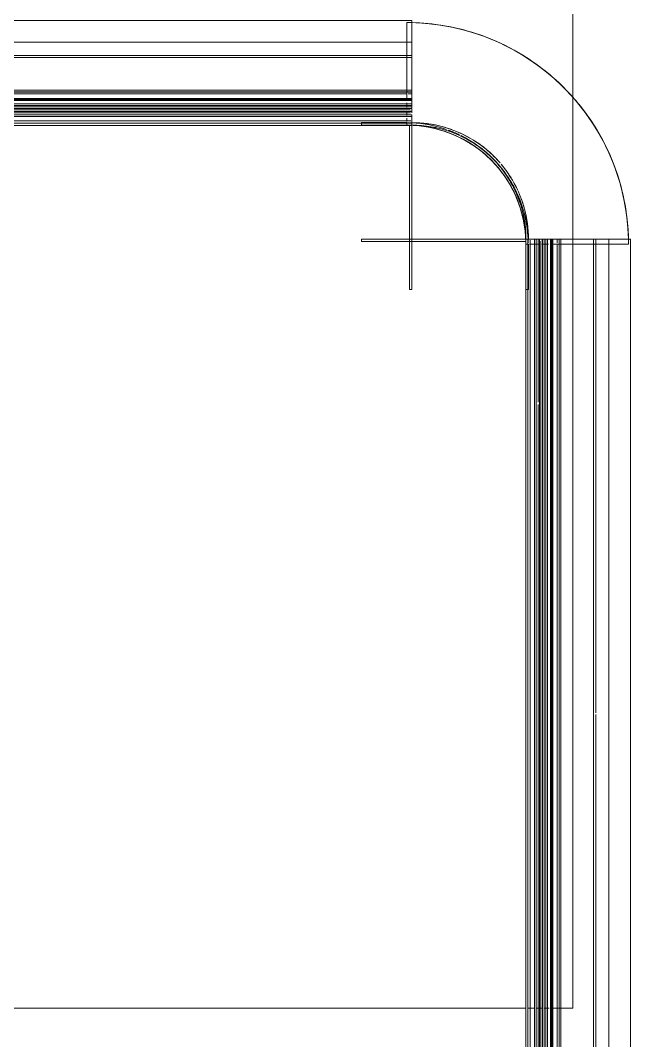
# Model space of a CAD drawing. Header units: millimetres. Extents: x -21807 to 26525, y -2564 to 60640.
# Drawn here: x -15691 to -15423.3, y 49152.8 to 49600.5 of the extents above; entities that cross this region are included whole.
import ezdxf

# ---------------------------------------------------------------- set-up
doc = ezdxf.new("R2010")
doc.units = ezdxf.units.MM
doc.layers.add('A-GENM', color=7, linetype='Continuous', lineweight=5)
doc.layers.add('A-WALL', color=7, linetype='Continuous', lineweight=9)

# ---------------------------------------------------------------- blocks, each defined once
blk = doc.blocks.new('AK-SGS-M3-A_rvt-1-MẶT BẰNG PHÂN VÙNG ÁP SUẤT')
at = {"layer": 'A-WALL', "color": 254, "lineweight": 13, "true_color": 0xcccccc}
for p, q in [((-15448.59, 49816.94), (-15448.59, 49565.27)), ((-15469.32, 49166.94), (-15858.59, 49166.94))]:
    blk.add_line(p, q, dxfattribs=at)
at = {"layer": 'A-WALL', "color": 254, "lineweight": 13, "true_color": 0xe0e0e0}
for p, q in [((-15448.59, 49816.94), (-15448.59, 49565.27)), ((-15469.32, 49166.94), (-15858.59, 49166.94))]:
    blk.add_line(p, q, dxfattribs=at)
at = {"layer": 'A-WALL', "color": 254, "lineweight": 13, "true_color": 0xdcdcdc}
for p, q in [((-15448.59, 49565.27), (-15448.59, 49504.43)), ((-15448.59, 49502.33), (-15448.59, 49166.94)), ((-15465.79, 49166.94), (-15468.14, 49166.94)), ((-15461.93, 49166.94), (-15464.66, 49166.94)), ((-15448.59, 49166.94), (-15453.93, 49166.94))]:
    blk.add_line(p, q, dxfattribs=at)
at = {"layer": 'A-WALL', "color": 7, "lineweight": 13, "true_color": 0xededed}
for p, q in [((-15448.59, 49565.27), (-15448.59, 49557.8)), ((-15448.59, 49557.21), (-15448.59, 49533.39)), ((-15448.59, 49532.49), (-15448.59, 49528.97)), ((-15448.59, 49528.39), (-15448.59, 49508.01)), ((-15448.59, 49506.94), (-15448.59, 49504.43))]:
    blk.add_line(p, q, dxfattribs=at)
at = {"layer": 'A-WALL', "color": 254, "lineweight": 13, "true_color": 0xe6e6e6}
for p, q in [((-15448.59, 49504.43), (-15448.59, 49502.33)), ((-15459.06, 49166.94), (-15460.88, 49166.94)), ((-15454.04, 49166.94), (-15457.48, 49166.94))]:
    blk.add_line(p, q, dxfattribs=at)
at = {"layer": 'A-WALL', "color": 7, "lineweight": 13, "true_color": 0xf6f6f6}
blk.add_line((-15448.59, 49504.43), (-15448.59, 49502.33), dxfattribs=at)
at = {"layer": 'A-WALL', "color": 7, "lineweight": 13, "true_color": 0xf4f4f4}
for p, q in [((-15448.59, 49502.33), (-15448.59, 49166.94)), ((-15448.85, 49166.94), (-15453.93, 49166.94))]:
    blk.add_line(p, q, dxfattribs=at)
at = {"layer": 'A-WALL', "color": 7, "lineweight": 13, "true_color": 0xf9f9f9}
blk.add_line((-15455.14, 49166.94), (-15457.46, 49166.94), dxfattribs=at)
blk = doc.blocks.new('AK_ThanhNoiGocVuong - Thanh nhôm trục góc ngoài-V56-MẶT BẰNG PHÂN VÙNG ÁP SUẤT')
at = {"layer": 'A-GENM', "color": 254, "true_color": 0xe6e6e6}
for p, q in [((-2.2, 51.1), (-22.1, 51.1)), ((-22.1, 51.1), (-22.1, 50)), ((-22.1, 50), (-2.2, 50)), ((50, -2.2), (50, -22.1)), ((51.1, -22.1), (51.1, -2.2)), ((50, -22.1), (51.1, -22.1))]:
    blk.add_line(p, q, dxfattribs=at)
at = {"layer": 'A-GENM', "color": 7, "true_color": 0xf7f7f7}
for p, q in [((-22.1, 50), (-22.1, 51.1)), ((-2.2, 50), (-22.1, 50)), ((0, 50), (0, 51.1)), ((51.1, 0), (50, 0)), ((50, -22.1), (50, -2.2)), ((51.1, -22.1), (50, -22.1))]:
    blk.add_line(p, q, dxfattribs=at)
at = {"layer": 'A-GENM', "color": 7, "true_color": 0xf9f9f9}
for p, q in [((-22.1, 51.1), (-2.2, 51.1)), ((51.1, -2.2), (51.1, -22.1))]:
    blk.add_line(p, q, dxfattribs=at)
at = {"layer": 'A-GENM', "color": 254, "true_color": 0xcccccc}
for p, q in [((-1.1, 49.78), (-1.1, -22.1)), ((0, -22.1), (0, 49.56)), ((49.56, 0), (-22.1, 0)), ((-22.1, 0), (-22.1, -1.1)), ((-22.1, -1.1), (49.78, -1.1)), ((-1.1, -22.1), (0, -22.1))]:
    blk.add_line(p, q, dxfattribs=at)
at = {"layer": 'A-GENM', "color": 254, "true_color": 0xeaeaea}
for p, q in [((-1.1, 0), (-1.1, 49.78)), ((0, 49.56), (0, 0)), ((-22.1, -1.1), (-22.1, 0)), ((-22.1, 0), (-1.1, 0)), ((-1.1, -1.1), (-22.1, -1.1)), ((-1.1, -22.1), (-1.1, -1.1)), ((0, 0), (49.56, 0)), ((49.78, -1.1), (0, -1.1)), ((0, -1.1), (0, -22.1)), ((0, -22.1), (-1.1, -22.1))]:
    blk.add_line(p, q, dxfattribs=at)
at = {"layer": 'A-GENM', "color": 254, "true_color": 0xdcdcdc}
for p, q in [((0, 51.1), (0, 50)), ((50, 0), (51.1, 0))]:
    blk.add_line(p, q, dxfattribs=at)
at = {"layer": 'A-GENM', "color": 254, "true_color": 0xe6e6e6}
for start, end in [(74.4984, 90), (360, 15.4833)]:
    blk.add_arc((0, 0), 51.1, start, end, dxfattribs=at)
at = {"layer": 'A-GENM', "color": 254, "true_color": 0xdcdcdc}
for radius, start, end in [(50, 70.5042, 90), (51.1, 41.7004, 74.4984), (50, 22.7268, 64.9276), (51.1, 24.6434, 40.1115), (50, 0, 22.5), (51.1, 15.4833, 22.5)]:
    blk.add_arc((0, 0), radius, start, end, dxfattribs=at)
at = {"layer": 'A-GENM', "color": 7, "true_color": 0xf3f3f3}
for radius, start, end in [(50, 80.3081, 90), (50, 75.4939, 80.2919), (51.1, 65.2067, 67.1839), (50, 55.2207, 62.0347), (50, 51.6362, 54.3097), (50, 46.5291, 49.922), (50, 34.8073, 42.3992), (50, 31.383, 34.3203), (50, 25.9458, 30), (51.1, 22.5, 24.3243), (50, 9.7081, 14.7103), (50, 360, 9.6919)]:
    blk.add_arc((0, 0), radius, start, end, dxfattribs=at)
at = {"layer": 'A-GENM', "color": 7, "true_color": 0xf0f0f0}
for radius, start, end in [(51.1, 75.0575, 89.9757), (51.1, 73.2641, 75), (51.1, 67.5, 69.4172), (51.1, 60, 65.0287), (51.1, 45, 57.6021), (51.1, 40.897, 45), (51.1, 36.5719, 39.3833), (51.1, 30.1876, 35.9681), (51.1, 26.2087, 29.0107), (50, 21.7483, 24.9713), (51.1, 15.5362, 20.0287), (51.1, 360, 14.9155)]:
    blk.add_arc((0, 0), radius, start, end, dxfattribs=at)
at = {"layer": 'A-GENM', "color": 254, "true_color": 0xeaeaea}
for radius, start, end in [(51.1, 69.9713, 72.2881), (50, 65.0287, 68.8683)]:
    blk.add_arc((0, 0), radius, start, end, dxfattribs=at)
at = {"layer": 'A-GENM', "color": 254, "true_color": 0xcccccc}
blk.add_arc((0, 0), 50, 68.6181, 70.5042, dxfattribs=at)
blk = doc.blocks.new('AK_BoGocTrong - Thanh nhôm C có chân-2283466-MẶT BẰNG PHÂN VÙNG ÁP SUẤT')
at = {"layer": 'A-GENM', "color": 254, "true_color": 0xdcdcdc}
blk.add_line((0, -303.9), (0, 0), dxfattribs=at)
at = {"layer": 'A-GENM', "color": 7, "true_color": 0xf0f0f0}
for p, q in [((9.54, 0), (2.08, 0)), ((11.71, 0), (9.54, 0)), ((16.21, 0), (13.74, 0)), ((22.38, 0), (16.38, 0)), ((30.79, 0), (24.45, 0)), ((36.04, 0), (38.06, 0)), ((42.89, 0), (41.34, 0)), ((34.5, -2.1), (34.5, -303.9)), ((45, -2.1), (45, -0.26)), ((45, -2.1), (45, -22)), ((45, -2.1), (45, -22)), ((46, -303.9), (46, -339.27)), ((46, -303.9), (46, -339.27)), ((45, -308.9), (45, -305)), ((45, -308.9), (45, -339.27)), ((45, -308.9), (45, -339.27)), ((0, -344.4), (0, -339.27)), ((45, -350), (45, -339.27)), ((46, -339.27), (46, -350)), ((0, -347.74), (0, -344.44)), ((30.72, -350), (9.58, -350)), ((44.98, -350), (38.97, -350)), ((46, -350), (45, -350))]:
    blk.add_line(p, q, dxfattribs=at)
at = {"layer": 'A-GENM', "color": 7, "true_color": 0xececec}
for p, q in [((2.1, 0), (11.65, 0)), ((13.73, 0), (22.27, 0)), ((24.43, 0), (30.72, 0)), ((9.54, -2.1), (9.54, -303.9)), ((30.61, -2.1), (30.61, -303.9)), ((31.35, -2.1), (31.35, -303.9)), ((35.15, -2.1), (35.15, -303.9)), ((38.61, -303.9), (38.61, -2.1)), ((45, -22), (45, -2.1)), ((46, -1.6), (46, -303.9)), ((46, -1.6), (46, -303.9)), ((45, -22), (45, -303.9)), ((45, -22), (45, -303.9)), ((0, -313.88), (0, -304.2)), ((46, -303.9), (46, -339.27)), ((45, -339.27), (45, -308.9)), ((0, -323.34), (0, -314.1)), ((0, -331.89), (0, -323.48)), ((0, -339.03), (0, -331.97))]:
    blk.add_line(p, q, dxfattribs=at)
at = {"layer": 'A-GENM', "color": 7, "true_color": 0xf2f2f2}
for p, q in [((9.54, 0), (9.54, -2.1)), ((30.61, 0), (31.35, 0)), ((30.61, 0), (30.61, -2.1)), ((31.35, 0), (31.35, -2.1)), ((34.83, 0), (35.15, 0)), ((35.15, 0), (35.15, -2.1)), ((35.74, 0), (37.91, 0)), ((38.14, 0), (35.74, 0)), ((38.61, -2.1), (38.61, 0)), ((45, 0), (46, 0)), ((34.17, -303.9), (34.17, -2.1)), ((37.91, -2.1), (37.91, -303.9)), ((45, -0.26), (45, -2.1)), ((45, -0.26), (45, -2.1)), ((9.54, -303.9), (9.54, -308.43)), ((31.35, -303.9), (31.35, -310.75)), ((35.15, -304.16), (35.15, -319.25)), ((38.61, -320.93), (38.61, -303.9)), ((30.61, -304.6), (30.61, -311.86)), ((45, -305), (45, -308.9)), ((45, -305), (45, -308.9)), ((9.54, -309.3), (9.54, -311.18)), ((9.54, -312.65), (9.54, -334.07)), ((30.61, -312.3), (30.61, -335.76)), ((31.35, -311.95), (31.35, -332.43)), ((35.15, -320.2), (35.15, -331.22)), ((38.61, -325.32), (38.61, -321.78)), ((38.61, -339.27), (38.61, -328.42)), ((9.54, -334.44), (9.54, -339.27)), ((31.35, -332.94), (31.35, -335.02)), ((35.15, -332.69), (35.15, -339.15)), ((31.35, -337.2), (31.35, -339.27)), ((45, -339.27), (45, -350)), ((45, -339.27), (45, -350)), ((46, -339.27), (46, -350)), ((46, -339.27), (46, -350)), ((9.48, -350), (0, -350)), ((9.54, -350), (16.21, -350)), ((16.38, -350), (30.79, -350)), ((34.43, -350), (31.82, -350)), ((38.06, -350), (36.04, -350)), ((39.22, -350), (42.89, -350)), ((43.73, -350), (44.82, -350)), ((46, -350), (45, -350)), ((45, -350), (46, -350))]:
    blk.add_line(p, q, dxfattribs=at)
at = {"layer": 'A-GENM', "color": 7, "true_color": 0xf4f4f4}
for p, q in [((34.85, 0), (34.17, 0)), ((34.17, -2.1), (34.17, 0)), ((34.85, 0), (34.85, -2.1)), ((37.91, 0), (37.91, -2.1)), ((46, 0), (44.82, 0)), ((34.17, -318.9), (34.17, -303.9)), ((34.85, -304.31), (34.85, -318.82)), ((37.91, -303.9), (37.91, -322.58)), ((34.17, -329.47), (34.17, -321.26)), ((34.85, -319.94), (34.85, -328.24)), ((37.91, -322.74), (37.91, -327.09)), ((34.17, -332.21), (34.17, -329.78)), ((34.85, -329.28), (34.85, -331.52)), ((37.91, -329.29), (37.91, -339.27)), ((34.17, -338.17), (34.17, -333.9)), ((34.85, -333.06), (34.85, -338.85)), ((34.17, -349.1), (34.17, -339.27)), ((34.5, -339.27), (34.5, -349.12)), ((34.85, -339.27), (34.85, -349.15)), ((37.91, -339.27), (37.91, -349.38)), ((9.54, -347.82), (9.54, -349.95)), ((31.82, -350), (34.17, -350)), ((34.17, -350), (34.85, -350)), ((34.83, -350), (34.5, -350)), ((35.74, -350), (37.91, -350)), ((37.91, -350), (38.61, -350)), ((44.82, -350), (46, -350))]:
    blk.add_line(p, q, dxfattribs=at)
at = {"layer": 'A-GENM', "color": 7, "true_color": 0xf3f3f3}
for p, q in [((34.5, 0), (34.83, 0)), ((34.5, 0), (34.5, -2.1)), ((37.91, 0), (35.74, 0)), ((38.61, 0), (37.91, 0)), ((45, 0), (46, 0)), ((46, 0), (45, 0)), ((34.85, -2.1), (34.85, -303.9)), ((34.5, -304.97), (34.5, -319.55)), ((34.5, -319.98), (34.5, -328.88)), ((34.5, -329.54), (34.5, -331.88)), ((34.5, -333.5), (34.5, -338.5)), ((30.61, -336.57), (30.61, -338.16)), ((30.61, -339.27), (30.61, -348.82)), ((31.35, -339.27), (31.35, -348.88)), ((35.15, -339.27), (35.15, -349.17)), ((38.61, -349.44), (38.61, -339.27)), ((9.54, -340.52), (9.54, -344.38)), ((9.54, -345.23), (9.54, -347.42)), ((0, -350), (9.44, -350)), ((31.35, -350), (30.61, -350)), ((34.17, -350), (31.82, -350)), ((32.03, -350), (34.31, -350)), ((35.15, -350), (34.83, -350)), ((37.91, -350), (35.74, -350)), ((35.74, -350), (38.14, -350))]:
    blk.add_line(p, q, dxfattribs=at)
at = {"layer": 'A-GENM', "color": 254, "true_color": 0xe6e6e6}
for p, q in [((41.7, 0), (43.47, 0)), ((46, -1.6), (46, -303.9)), ((45, -303.9), (45, -22))]:
    blk.add_line(p, q, dxfattribs=at)
blk = doc.blocks.new('AK_BoGocTrong - Thanh nhôm C có chân-2283712-MẶT BẰNG PHÂN VÙNG ÁP SUẤT')
at = {"layer": 'A-GENM', "color": 7, "true_color": 0xf0f0f0}
for p, q in [((30.61, -113.16), (30.61, -162.51)), ((31.35, -113.25), (31.35, -162.51)), ((35.15, -113.71), (35.15, -162.51)), ((38.61, -162.51), (38.61, -112.51)), ((45, -112.51), (45, -162.51)), ((45, -112.51), (45, -162.51)), ((46, -112.51), (46, -162.51)), ((46, -112.51), (46, -162.51)), ((9.54, -146.77), (9.54, -497.9)), ((34.5, -162.51), (34.5, -497.9)), ((45, -478), (45, -497.9)), ((45, -478), (45, -497.9)), ((11.65, -500), (2.1, -500)), ((22.5, -500), (13.69, -500)), ((25.41, -500), (30.79, -500)), ((41.34, -500), (43.62, -500)), ((45, -499.74), (45, -497.9))]:
    blk.add_line(p, q, dxfattribs=at)
at = {"layer": 'A-GENM', "color": 7, "true_color": 0xf3f3f3}
for p, q in [((34.17, -162.51), (34.17, -113.59)), ((37.91, -112.51), (37.91, -162.51)), ((34.85, -162.51), (34.85, -497.9)), ((9.54, -497.9), (9.54, -500)), ((34.5, -497.9), (34.5, -500)), ((34.83, -500), (34.5, -500)), ((35.74, -500), (37.91, -500)), ((37.91, -500), (38.61, -500)), ((46, -500), (45, -500)), ((45, -500), (46, -500))]:
    blk.add_line(p, q, dxfattribs=at)
at = {"layer": 'A-GENM', "color": 7, "true_color": 0xf2f2f2}
for p, q in [((34.5, -113.63), (34.5, -162.51)), ((34.17, -497.9), (34.17, -162.51)), ((37.91, -162.51), (37.91, -497.9)), ((2.08, -500), (9.54, -500)), ((9.54, -500), (11.71, -500)), ((13.7, -500), (16.21, -500)), ((16.38, -500), (19.42, -500)), ((19.42, -500), (22.64, -500)), ((30.61, -497.9), (30.61, -500)), ((30.98, -500), (30.61, -500)), ((31.35, -500), (30.98, -500)), ((31.35, -497.9), (31.35, -500)), ((35.15, -500), (34.83, -500)), ((35.15, -497.9), (35.15, -500)), ((37.91, -500), (35.74, -500)), ((35.74, -500), (38.14, -500)), ((38.61, -500), (38.16, -500)), ((38.61, -500), (38.61, -497.9)), ((45, -497.9), (45, -499.74)), ((45, -497.9), (45, -499.74)), ((46, -500), (45, -500))]:
    blk.add_line(p, q, dxfattribs=at)
at = {"layer": 'A-GENM', "color": 7, "true_color": 0xf4f4f4}
for p, q in [((34.85, -113.67), (34.85, -162.51)), ((34.17, -500), (34.17, -497.9)), ((34.17, -500), (34.85, -500)), ((34.85, -497.9), (34.85, -500)), ((37.91, -497.9), (37.91, -500)), ((44.82, -500), (46, -500))]:
    blk.add_line(p, q, dxfattribs=at)
at = {"layer": 'A-GENM', "color": 7, "true_color": 0xededed}
for p, q in [((45, -162.51), (45, -112.51)), ((46, -112.51), (46, -162.51))]:
    blk.add_line(p, q, dxfattribs=at)
at = {"layer": 'A-GENM', "color": 254, "true_color": 0xe8e8e8}
blk.add_line((0, -500), (0, -137.23), dxfattribs=at)
at = {"layer": 'A-GENM', "color": 7, "true_color": 0xececec}
for p, q in [((30.61, -162.51), (30.61, -497.9)), ((31.35, -162.51), (31.35, -497.9)), ((35.15, -162.51), (35.15, -497.9)), ((38.61, -497.9), (38.61, -162.51)), ((45, -162.51), (45, -478)), ((45, -162.51), (45, -478)), ((46, -162.51), (46, -498.4)), ((46, -162.51), (46, -498.4)), ((45, -497.9), (45, -478)), ((30.72, -500), (25.46, -500)), ((38.06, -500), (36.04, -500)), ((38.97, -500), (38.29, -500))]:
    blk.add_line(p, q, dxfattribs=at)
at = {"layer": 'A-GENM', "color": 254, "true_color": 0xe6e6e6}
for p, q in [((45, -478), (45, -162.51)), ((46, -162.51), (46, -498.4)), ((43.47, -500), (41.7, -500))]:
    blk.add_line(p, q, dxfattribs=at)
blk = doc.blocks.new('AK_BoGocTrongTran - Thanh nhôm C có chân-2283469-MẶT BẰNG PHÂN VÙNG ÁP SUẤT')
at = {"layer": 'A-GENM', "color": 254, "true_color": 0xcccccc}
for p, q in [((0, 0), (9.54, 0)), ((0, 0), (0, -303.9)), ((30.6, 0), (9.54, 0)), ((9.54, -303.9), (9.54, 0)), ((30.61, 0), (34.17, 0)), ((30.61, -303.9), (30.61, 0)), ((34.17, 0), (34.85, 0)), ((34.17, 0), (34.17, -303.9)), ((34.85, 0), (37.91, 0)), ((34.85, -303.9), (34.85, 0)), ((37.91, 0), (38.61, 0)), ((37.91, -303.9), (37.91, 0)), ((38.61, 0), (38.61, -303.9)), ((42.89, 0), (41.34, 0)), ((46, -303.9), (46, 0)), ((46, -303.9), (46, -1.6)), ((46, -303.9), (46, -1.6))]:
    blk.add_line(p, q, dxfattribs=at)
at = {"layer": 'A-GENM', "color": 254, "true_color": 0xe6e6e6}
for p, q in [((2.1, 0), (11.65, 0)), ((12.37, 0), (22.5, 0)), ((22.69, 0), (29.85, 0)), ((34.5, 0), (34.83, 0)), ((41.7, 0), (43.47, 0)), ((46, 0), (45, 0)), ((45, 0), (46, 0)), ((45, -2.1), (45, -0.26)), ((45, -2.1), (45, -0.26)), ((45, -2.1), (45, -303.9)), ((46, -303.9), (46, -1.6)), ((31.35, -350), (31.35, -303.9)), ((34.5, -350), (34.5, -303.9)), ((35.15, -350), (35.15, -303.9)), ((45, -350), (45, -303.9)), ((45, -350), (45, -303.9)), ((29.85, -350), (0, -350)), ((31.35, -350), (30.61, -350)), ((30.79, -350), (34.31, -350)), ((31.35, -350), (34.17, -350)), ((35.15, -350), (34.83, -350)), ((35.15, -350), (37.91, -350)), ((35.74, -350), (38.14, -350)), ((44.98, -350), (38.97, -350)), ((45, -350), (46, -350)), ((46, -350), (45, -350))]:
    blk.add_line(p, q, dxfattribs=at)
at = {"layer": 'A-GENM', "color": 254, "true_color": 0xdcdcdc}
for p, q in [((30.61, 0), (31.35, 0)), ((32.26, 0), (30.79, 0)), ((34.17, 0), (31.35, 0)), ((31.35, -303.9), (31.35, 0)), ((34.5, -303.9), (34.5, 0)), ((34.83, 0), (35.15, 0)), ((37.91, 0), (35.15, 0)), ((35.15, -303.9), (35.15, 0)), ((38.14, 0), (35.74, 0)), ((44.45, 0), (42.89, 0)), ((46, 0), (44.82, 0)), ((46, -1.6), (46, 0)), ((46, -1.6), (46, 0)), ((45, -303.9), (45, -2.1)), ((45, -303.9), (45, -2.1)), ((0, -303.9), (0, -350)), ((9.54, -350), (9.54, -303.9)), ((30.61, -350), (30.61, -303.9)), ((34.17, -303.9), (34.17, -350)), ((34.85, -350), (34.85, -303.9)), ((37.91, -350), (37.91, -303.9)), ((38.61, -303.9), (38.61, -350)), ((46, -350), (46, -303.9)), ((46, -350), (46, -303.9)), ((46, -350), (46, -303.9)), ((9.54, -350), (0, -350)), ((9.54, -350), (30.6, -350)), ((34.17, -350), (30.61, -350)), ((34.85, -350), (34.17, -350)), ((37.91, -350), (34.85, -350)), ((38.61, -350), (37.91, -350)), ((38.86, -350), (46, -350))]:
    blk.add_line(p, q, dxfattribs=at)
at = {"layer": 'A-GENM', "color": 7, "true_color": 0xececec}
for p, q in [((36.04, 0), (38.06, 0)), ((46, 0), (45, 0)), ((46, -1.6), (46, 0)), ((45, -0.26), (45, -2.1)), ((45, -303.9), (45, -350)), ((46, -350), (46, -303.9)), ((34.43, -350), (31.82, -350)), ((34.83, -350), (34.5, -350)), ((38.06, -350), (36.04, -350)), ((45, -350), (46, -350))]:
    blk.add_line(p, q, dxfattribs=at)
blk = doc.blocks.new('AK_BoGocTrongTran - Thanh nhôm C có chân-2283715-MẶT BẰNG PHÂN VÙNG ÁP SUẤT')
at = {"layer": 'A-GENM', "color": 254, "true_color": 0xcccccc}
for p, q in [((0, 0), (0, -500)), ((9.54, -500), (9.54, 0)), ((30.61, -500), (30.61, 0)), ((34.17, 0), (34.17, -500)), ((34.85, -500), (34.85, 0)), ((37.91, -500), (37.91, 0)), ((38.61, 0), (38.61, -500)), ((46, -500), (46, 0)), ((46, -500), (46, 0)), ((46, -500), (46, 0)), ((9.54, -500), (0, -500)), ((9.54, -500), (30.6, -500)), ((34.17, -500), (30.61, -500)), ((34.85, -500), (34.17, -500)), ((37.91, -500), (34.85, -500)), ((38.61, -500), (37.91, -500)), ((38.86, -500), (44.55, -500))]:
    blk.add_line(p, q, dxfattribs=at)
at = {"layer": 'A-GENM', "color": 254, "true_color": 0xdcdcdc}
for p, q in [((31.35, -500), (31.35, 0)), ((34.5, -500), (34.5, 0)), ((35.15, -500), (35.15, 0)), ((45, -497.9), (45, -2.1)), ((45, -497.9), (45, -2.1)), ((29.85, -500), (0, -500)), ((31.35, -500), (30.61, -500)), ((30.79, -500), (34.31, -500)), ((31.35, -500), (34.17, -500)), ((35.15, -500), (34.83, -500)), ((35.15, -500), (37.91, -500)), ((35.74, -500), (38.14, -500)), ((38.16, -500), (38.61, -500)), ((44.82, -500), (46, -500))]:
    blk.add_line(p, q, dxfattribs=at)
at = {"layer": 'A-GENM', "color": 254, "true_color": 0xe6e6e6}
for p, q in [((45, -2.1), (45, -497.9)), ((46, -498.54), (46, -1.46)), ((34.83, -500), (34.5, -500)), ((43.47, -500), (41.7, -500)), ((45, -499.74), (45, -497.9)), ((45, -499.74), (45, -497.9)), ((45, -500), (46, -500)), ((46, -500), (45, -500))]:
    blk.add_line(p, q, dxfattribs=at)
at = {"layer": 'A-GENM', "color": 7, "true_color": 0xececec}
for p, q in [((38.06, -500), (36.04, -500)), ((38.97, -500), (38.29, -500)), ((45, -497.9), (45, -499.74)), ((45, -500), (46, -500)), ((46, -500), (46, -498.54))]:
    blk.add_line(p, q, dxfattribs=at)
blk = doc.blocks.new('AK_MiengBoGocNgoai - Miếng bo góc ngoài-V60-MẶT BẰNG PHÂN VÙNG ÁP SUẤT')
at = {"layer": 'A-GENM', "color": 7, "true_color": 0xf0f0f0}
for p, q in [((-52.2, 45), (-52.2, 36.32)), ((-52.2, 36.26), (-52.2, 34.65)), ((-52.2, 33.35), (-52.2, 26.34)), ((-52.2, 26.29), (-52.2, 24.36)), ((-52.2, 22.5), (-52.2, 17.36)), ((-52.2, 17.31), (-52.2, 15.12)), ((-52.2, 6.03), (-52.2, 4.25)), ((2.26, -52.2), (4.25, -52.2)), ((4.27, -52.2), (6.03, -52.2)), ((15.12, -52.2), (17.36, -52.2)), ((17.4, -52.2), (20.48, -52.2))]:
    blk.add_line(p, q, dxfattribs=at)
at = {"layer": 'A-GENM', "color": 254, "true_color": 0xe6e6e6}
for p, q in [((-52.2, 36.32), (-52.2, 45)), ((-52.2, 33.61), (-52.2, 36.26)), ((-52.2, 26.35), (-52.2, 33.34)), ((-52.2, 23), (-52.2, 26.29)), ((-52.2, 17.37), (-52.2, 22.45)), ((-52.2, 15.17), (-52.2, 17.33)), ((-52.2, 4.21), (-52.2, 5.81)), ((-52.2, 2.5), (-52.2, 3.06)), ((4.21, -52.2), (2.5, -52.2)), ((5.81, -52.2), (4.24, -52.2)), ((17.37, -52.2), (15.17, -52.2)), ((20.46, -52.2), (17.41, -52.2))]:
    blk.add_line(p, q, dxfattribs=at)
at = {"layer": 'A-GENM', "color": 7, "true_color": 0xececec}
for p, q in [((-52.2, 13.89), (-52.2, 15.17)), ((-52.2, 11.48), (-52.2, 13.07)), ((-52.2, 7.83), (-52.2, 9.83)), ((7.61, -52.2), (6.89, -52.2)), ((9.86, -52.2), (7.83, -52.2)), ((13.07, -52.2), (11.48, -52.2)), ((15.17, -52.2), (13.89, -52.2))]:
    blk.add_line(p, q, dxfattribs=at)
at = {"layer": 'A-GENM', "color": 7, "true_color": 0xf2f2f2}
for p, q in [((-52.2, 13.18), (-52.2, 11.54)), ((-52.2, 9.83), (-52.2, 7.75)), ((-52.2, 0), (-52.2, 1)), ((1, -52.2), (0, -52.2)), ((7.75, -52.2), (9.86, -52.2)), ((11.54, -52.2), (13.18, -52.2)), ((20.48, -52.2), (22.5, -52.2)), ((24.36, -52.2), (26.34, -52.2)), ((26.38, -52.2), (33.35, -52.2)), ((34.65, -52.2), (45, -52.2))]:
    blk.add_line(p, q, dxfattribs=at)
at = {"layer": 'A-GENM', "color": 7, "true_color": 0xededed}
for p, q in [((22.45, -52.2), (20.46, -52.2)), ((26.35, -52.2), (23, -52.2)), ((33.34, -52.2), (26.39, -52.2)), ((45, -52.2), (33.61, -52.2))]:
    blk.add_line(p, q, dxfattribs=at)
at = {"layer": 'A-GENM', "color": 7, "true_color": 0xf0f0f0}
blk.add_arc((-52.2, -52.2), 97.2, 88.7415, 90, dxfattribs=at)
at = {"layer": 'A-GENM', "color": 254, "true_color": 0xe6e6e6}
for radius, start, end in [(97.2, 88.7415, 90), (97.2, 72, 88.7415), (97.2, 54, 72), (97.2, 40.8607, 54), (53.2, 70.9452, 87.5686), (53.2, 67.5, 70.0501), (53.2, 64.4409, 66.1841), (53.2, 45, 63.4029), (53.2, 25.5591, 45), (53.2, 2.4314, 22.5)]:
    blk.add_arc((-52.2, -52.2), radius, start, end, dxfattribs=at)
at = {"layer": 'A-GENM', "color": 254, "true_color": 0xdcdcdc}
for radius, start, end in [(97.2, 40.8607, 88.7415), (52.2, 2.478, 87.522)]:
    blk.add_arc((-52.2, -52.2), radius, start, end, dxfattribs=at)
at = {"layer": 'A-GENM', "color": 7, "true_color": 0xededed}
for start, end in [(1.2585, 40.8607), (360, 1.2585)]:
    blk.add_arc((-52.2, -52.2), 97.2, start, end, dxfattribs=at)
at = {"layer": 'A-GENM', "color": 254, "true_color": 0xe8e8e8}
for start, end in [(36, 40.8607), (18, 36), (1.2585, 18)]:
    blk.add_arc((-52.2, -52.2), 97.2, start, end, dxfattribs=at)
at = {"layer": 'A-GENM', "color": 7, "true_color": 0xf2f2f2}
blk.add_arc((-52.2, -52.2), 97.2, 360, 1.2585, dxfattribs=at)
blk = doc.blocks.new('AK_MiengBoGocNgoai - Miếng bo góc ngoài-V61-MẶT BẰNG PHÂN VÙNG ÁP SUẤT')
at = {"layer": 'A-GENM', "color": 7, "true_color": 0xececec}
for p, q in [((0, 52.2), (1, 52.2)), ((6.89, 52.2), (7.61, 52.2)), ((7.83, 52.2), (9.86, 52.2)), ((11.48, 52.2), (13.07, 52.2)), ((13.89, 52.2), (15.17, 52.2)), ((-52.2, -9.83), (-52.2, -7.83)), ((-52.2, -13.07), (-52.2, -11.48)), ((-52.2, -15.17), (-52.2, -13.89))]:
    blk.add_line(p, q, dxfattribs=at)
at = {"layer": 'A-GENM', "color": 254, "true_color": 0xdcdcdc}
for p, q in [((4.25, 52.2), (1.53, 52.2)), ((6.03, 52.2), (4.27, 52.2)), ((17.36, 52.2), (15.12, 52.2)), ((26.34, 52.2), (17.4, 52.2)), ((45, 52.2), (26.38, 52.2)), ((-52.2, -1.53), (-52.2, -2.93)), ((-52.2, -4.25), (-52.2, -6.03)), ((-52.2, -15.62), (-52.2, -17.31)), ((-52.2, -17.36), (-52.2, -26.29)), ((-52.2, -26.34), (-52.2, -36.26)), ((-52.2, -36.32), (-52.2, -45))]:
    blk.add_line(p, q, dxfattribs=at)
at = {"layer": 'A-GENM', "color": 254, "true_color": 0xe6e6e6}
for p, q in [((2.5, 52.2), (4.21, 52.2)), ((4.24, 52.2), (5.81, 52.2)), ((9.86, 52.2), (7.75, 52.2)), ((13.18, 52.2), (11.54, 52.2)), ((15.12, 52.2), (13.18, 52.2)), ((15.17, 52.2), (17.37, 52.2)), ((17.41, 52.2), (22.45, 52.2)), ((23, 52.2), (26.35, 52.2)), ((26.39, 52.2), (33.34, 52.2)), ((33.61, 52.2), (45, 52.2)), ((-52.2, -1), (-52.2, 0)), ((-52.2, -3.06), (-52.2, -2.5)), ((-52.2, -5.81), (-52.2, -4.21)), ((-52.2, -7.75), (-52.2, -9.83)), ((-52.2, -11.54), (-52.2, -13.18)), ((-52.2, -13.18), (-52.2, -15.12)), ((-52.2, -17.33), (-52.2, -15.17)), ((-52.2, -22.45), (-52.2, -17.37)), ((-52.2, -26.29), (-52.2, -23)), ((-52.2, -33.34), (-52.2, -26.35)), ((-52.2, -36.26), (-52.2, -33.61)), ((-52.2, -45), (-52.2, -36.32))]:
    blk.add_line(p, q, dxfattribs=at)
at = {"layer": 'A-GENM', "color": 254, "true_color": 0xcccccc, "flags": 128}
blk.add_lwpolyline([(-52.2, 0), (-50.11, 0.04), (-48.03, 0.17), (-45.95, 0.38), (-43.88, 0.67), (-41.83, 1.04), (-39.79, 1.5), (-37.77, 2.03), (-35.78, 2.65), (-33.81, 3.35), (-31.87, 4.12), (-29.97, 4.97), (-28.1, 5.9), (-26.26, 6.9), (-24.47, 7.97), (-22.73, 9.12), (-21.03, 10.33), (-19.38, 11.61), (-17.78, 12.96), (-16.24, 14.36), (-14.75, 15.83), (-13.33, 17.36), (-11.97, 18.94), (-10.67, 20.58), (-9.44, 22.26), (-8.28, 24), (-7.18, 25.78), (-6.16, 27.6), (-5.21, 29.46), (-4.34, 31.35), (-3.55, 33.28), (-2.83, 35.25), (-2.19, 37.23), (-1.63, 39.25), (-1.16, 41.28), (-0.76, 43.33), (-0.45, 45.39), (-0.22, 47.47), (-0.07, 49.55), (0, 51.64), (0, 52.2)], dxfattribs=at)
at = {"layer": 'A-GENM', "color": 254, "true_color": 0xcccccc}
for radius, end in [(52.2, 359.4337), (97.2, 358.7415)]:
    blk.add_arc((-52.2, 52.2), radius, 270, end, dxfattribs=at)
at = {"layer": 'A-GENM', "color": 254, "true_color": 0xdcdcdc}
for radius, start, end in [(97.2, 271.2585, 358.7415), (53.2, 307.5956, 357.6791), (97.2, 358.7415, 0), (53.2, 296.5971, 306.4601), (53.2, 272.3209, 289.0548), (53.2, 289.9499, 295.6803)]:
    blk.add_arc((-52.2, 52.2), radius, start, end, dxfattribs=at)
at = {"layer": 'A-GENM', "color": 7, "true_color": 0xececec}
blk.add_arc((-52.2, 52.2), 53.2, 357.6791, 359.4444, dxfattribs=at)
at = {"layer": 'A-GENM', "color": 254, "true_color": 0xe6e6e6}
for radius, start, end in [(97.2, 358.7415, 0), (53.2, 270, 272.3209), (97.2, 270, 271.2585)]:
    blk.add_arc((-52.2, 52.2), radius, start, end, dxfattribs=at)
blk = doc.blocks.new('AK_NepV - AK_NepV-2283468-MẶT BẰNG PHÂN VÙNG ÁP SUẤT')
at = {"layer": 'A-GENM', "color": 7, "true_color": 0xf0f0f0}
for p, q in [((-29.7, 350), (-28.7, 350)), ((-29.7, 350), (-29.7, 347.9)), ((-28.7, 350), (-22.75, 350)), ((-28.7, 350), (-28.7, 347.9)), ((-20.71, 350), (-14.39, 350)), ((-6.15, 350), (-5.29, 350)), ((-6.15, 349.3), (-6.15, 347.9)), ((-5.29, 350), (-4.47, 350)), ((-5.29, 349.56), (-5.29, 347.9)), ((-4.47, 349.42), (-4.47, 347.9)), ((-2.83, 350), (-2.37, 350)), ((-2.83, 350), (-2.83, 347.9)), ((-1, 350), (0, 350)), ((-1, 349.66), (-1, 347.9)), ((-7.78, 347.9), (-7.78, 46.1)), ((-5.04, 347.9), (-5.04, 46.1)), ((-3.54, 347.9), (-3.54, 46.1)), ((-1, 347.9), (-1, 46.1)), ((-29.7, 46.1), (-29.7, 38.08)), ((-28.7, 46.1), (-28.7, 37.24)), ((-6.15, 46.1), (-6.15, 29.69)), ((-5.29, 46.1), (-5.29, 25.64)), ((-4.47, 46.1), (-4.47, 35.65)), ((-2.83, 46.1), (-2.83, 34.86)), ((-1, 46.1), (-1, 41.64)), ((-29.7, 37.18), (-29.7, 11.8)), ((-28.7, 36.49), (-28.7, 10.73)), ((-1, 36.77), (-1, 10.73)), ((-4.47, 34.11), (-4.47, 28.69)), ((-6.15, 28.52), (-6.15, 23.6)), ((-2.83, 28.86), (-2.83, 10.73)), ((-5.29, 22.94), (-5.29, 10.73)), ((-4.47, 24.13), (-4.47, 10.73)), ((-6.15, 21.87), (-6.15, 10.73))]:
    blk.add_line(p, q, dxfattribs=at)
at = {"layer": 'A-GENM', "color": 7, "true_color": 0xf4f4f4}
for p, q in [((-22.75, 350), (-28.7, 350)), ((-14.39, 350), (-20.71, 350)), ((-13.62, 350), (-13.62, 347.9)), ((-10.39, 350), (-10.39, 347.9)), ((-4.47, 350), (-5.04, 350)), ((-5.04, 350), (-5.04, 348.11)), ((-3.54, 350), (-3.54, 347.9)), ((-1, 349.66), (-1, 347.9)), ((0, 349.74), (0, 348.4)), ((-13.62, 46.1), (-13.62, 39.31)), ((-10.39, 45.23), (-10.39, 21.32)), ((-5.04, 44.98), (-5.04, 26.58)), ((-3.54, 46.1), (-3.54, 32.18)), ((-1, 46.1), (-1, 41.64)), ((0, 45), (0, 41.68)), ((0, 41.1), (0, 10.73)), ((-13.62, 38.05), (-13.62, 17.09)), ((-1, 36.77), (-1, 26.17)), ((-10.39, 20.54), (-10.39, 18.23)), ((-13.62, 16.52), (-13.62, 15.01)), ((-10.39, 16.64), (-10.39, 11.39)), ((-13.62, 12.83), (-13.62, 10.73)), ((-13.62, 10.73), (-13.62, 1.12)), ((-10.39, 10.73), (-10.39, 0.87)), ((-7.78, 10.73), (-7.78, 0.67)), ((0, 10.73), (0, 1)), ((-10.83, 0), (-13.18, 0)), ((-7.78, 0), (-9.26, 0))]:
    blk.add_line(p, q, dxfattribs=at)
at = {"layer": 'A-GENM', "color": 7, "true_color": 0xf6f6f6}
for p, q in [((-12.8, 350), (-13.62, 350)), ((-12.8, 350), (-12.8, 348.38)), ((-10.69, 350), (-10.69, 347.9)), ((-10.31, 350), (-10.31, 347.9)), ((-9.9, 350), (-9.9, 347.9)), ((-8.49, 350), (-8.49, 347.9)), ((-12.8, 347.9), (-12.8, 46.1)), ((-10.69, 347.9), (-10.69, 46.1)), ((-10.31, 347.9), (-10.31, 49.7)), ((-9.9, 347.9), (-9.9, 46.1)), ((-8.49, 347.9), (-8.49, 46.1)), ((-12.8, 46.1), (-12.8, 24.11)), ((-10.69, 46.1), (-10.69, 30.82)), ((-10.31, 48.72), (-10.31, 46.1)), ((-10.31, 45.38), (-10.31, 30.66)), ((-9.9, 46.1), (-9.9, 31.94)), ((-8.49, 46.1), (-8.49, 20.53)), ((-1, 41.64), (-1, 40.04)), ((0, 13.08), (0, 41.1)), ((-1, 39.26), (-1, 37.25)), ((-3.54, 31.96), (-3.54, 29.86)), ((-10.69, 29.29), (-10.69, 20.78)), ((-10.31, 30.2), (-10.31, 21.46)), ((-9.9, 29.85), (-9.9, 20.89)), ((-12.8, 23.13), (-12.8, 15.83)), ((-5.04, 23.25), (-5.04, 10.73)), ((-3.54, 25.8), (-3.54, 10.73)), ((-1, 26.17), (-1, 10.73)), ((-10.69, 20.32), (-10.69, 17.94)), ((-10.31, 20.6), (-10.31, 18.31)), ((-28.7, 0), (-14.39, 0)), ((-13.62, 0), (-12.8, 0)), ((-10.83, 0), (-13.18, 0)), ((-12.8, 0), (-10.83, 0))]:
    blk.add_line(p, q, dxfattribs=at)
at = {"layer": 'A-GENM', "color": 7, "true_color": 0xf3f3f3}
for p, q in [((-9.26, 350), (-7.78, 350)), ((-7.78, 350), (-7.78, 347.9)), ((-10.39, 347.9), (-10.39, 46.1)), ((0, 347.9), (0, 328)), ((-7.78, 46.1), (-7.78, 28.01)), ((-7.78, 26.03), (-7.78, 22.42)), ((-7.78, 19.87), (-7.78, 10.73)), ((-29.7, 4.13), (-29.7, 2.73))]:
    blk.add_line(p, q, dxfattribs=at)
at = {"layer": 'A-GENM', "color": 7, "true_color": 0xf7f7f7}
for p, q in [((0, 348.4), (0, 349.74)), ((0, 328), (0, 347.9)), ((0, 46.1), (0, 328)), ((0, 41.68), (0, 45)), ((-3.54, 29.86), (-3.54, 26.06)), ((-5.04, 26.24), (-5.04, 23.57)), ((-9.9, 20.89), (-9.9, 18.73)), ((-8.49, 18.99), (-8.49, 10.73)), ((-12.8, 13.8), (-12.8, 10.73)), ((-10.69, 16.27), (-10.69, 11.69)), ((-10.31, 16.74), (-10.31, 11.31)), ((-10.31, 10.73), (-10.31, 0.86)), ((-5.04, 10.73), (-5.04, 0.46)), ((-3.54, 10.73), (-3.54, 1.37)), ((-1, 10.73), (-1, 0.6)), ((-13.18, 0), (-10.83, 0)), ((-5.04, 0), (-4.47, 0))]:
    blk.add_line(p, q, dxfattribs=at)
at = {"layer": 'A-GENM', "color": 254, "true_color": 0xe6e6e6}
for p, q in [((-29.7, 347.9), (-29.7, 46.1)), ((-28.7, 347.9), (-28.7, 46.1)), ((-6.15, 347.9), (-6.15, 46.1)), ((-5.29, 347.9), (-5.29, 46.1)), ((-4.47, 347.9), (-4.47, 46.1)), ((-2.83, 347.9), (-2.83, 46.1)), ((-1, 347.9), (-1, 46.1))]:
    blk.add_line(p, q, dxfattribs=at)
at = {"layer": 'A-GENM', "color": 7, "true_color": 0xf2f2f2}
for p, q in [((-13.62, 347.9), (-13.62, 46.1)), ((0, 328), (0, 46.1)), ((-1, 41.64), (-1, 40.04)), ((-1, 39.26), (-1, 37.25)), ((-2.83, 34.82), (-2.83, 29.96)), ((-4.47, 27.6), (-4.47, 24.13)), ((-5.29, 25.63), (-5.29, 23.33)), ((-29.7, 10.73), (-29.7, 6.68)), ((-28.7, 9.6), (-28.7, 7.1)), ((-6.15, 10.73), (-6.15, 7.15)), ((-5.29, 10.73), (-5.29, 0.48)), ((-4.47, 10.73), (-4.47, 1.65)), ((-2.83, 10.73), (-2.83, 1.16)), ((-1, 10.73), (-1, 0.6)), ((-29.7, 6.03), (-29.7, 4.19)), ((-28.7, 6.18), (-28.7, 4.6)), ((-6.15, 6.02), (-6.15, 0.55)), ((-29.7, 2.35), (-29.7, 0)), ((-28.7, 0), (-29.7, 0)), ((-28.7, 2.27), (-28.7, 0)), ((-14.39, 0), (-28.7, 0)), ((-5.29, 0), (-6.15, 0)), ((-4.47, 0), (-5.29, 0)), ((-2.37, 0), (-2.83, 0)), ((0, 0), (-1, 0))]:
    blk.add_line(p, q, dxfattribs=at)
at = {"layer": 'A-GENM', "color": 7, "true_color": 0xf8f8f8}
for p, q in [((-9.9, 17.25), (-9.9, 10.9)), ((-12.8, 10.73), (-12.8, 1.06)), ((-10.69, 10.73), (-10.69, 0.89)), ((-9.9, 10.73), (-9.9, 0.83)), ((-8.49, 9.49), (-8.49, 0.72)), ((0, 10.73), (0, 13.08)), ((0, 1), (0, 10.73))]:
    blk.add_line(p, q, dxfattribs=at)
blk = doc.blocks.new('AK_NepV - AK_NepV-2283714-MẶT BẰNG PHÂN VÙNG ÁP SUẤT')
at = {"layer": 'A-GENM', "color": 7, "true_color": 0xeeeeee}
for p, q in [((-29.7, 387.49), (-29.7, 347.46)), ((-28.7, 387.49), (-28.7, 346.46))]:
    blk.add_line(p, q, dxfattribs=at)
at = {"layer": 'A-GENM', "color": 7, "true_color": 0xf3f3f3}
for p, q in [((-13.62, 386.75), (-13.62, 337.49)), ((0, 387.49), (0, 337.49)), ((-10.39, 337.49), (-10.39, 2.1)), ((0, 22), (0, 2.1)), ((-7.78, 0), (-9.26, 0)), ((-7.78, 2.1), (-7.78, 0)), ((-6.84, 0), (-7.78, 0))]:
    blk.add_line(p, q, dxfattribs=at)
at = {"layer": 'A-GENM', "color": 7, "true_color": 0xf7f7f7}
for p, q in [((-12.8, 386.65), (-12.8, 337.49)), ((-10.69, 386.39), (-10.69, 337.49)), ((-9.9, 386.3), (-9.9, 337.49)), ((-8.49, 387.49), (-8.49, 337.49)), ((0, 337.49), (0, 387.49)), ((0, 22), (0, 337.49)), ((0, 2.1), (0, 22)), ((0, 0.26), (0, 1.6))]:
    blk.add_line(p, q, dxfattribs=at)
at = {"layer": 'A-GENM', "color": 7, "true_color": 0xf4f4f4}
for p, q in [((-10.39, 386.36), (-10.39, 337.49)), ((-5.04, 387.49), (-5.04, 337.49)), ((-3.54, 387.49), (-3.54, 337.49)), ((-1, 387.49), (-1, 337.49)), ((-19.73, 0), (-14.39, 0)), ((-13.62, 2.1), (-13.62, 0)), ((-10.39, 2.1), (-10.39, 0)), ((-5.04, 1.8), (-5.04, 0)), ((-5.04, 0), (-4.47, 0)), ((-3.54, 2.1), (-3.54, 0)), ((-1, 2.1), (-1, 0.34)), ((0, 1.6), (0, 0.26))]:
    blk.add_line(p, q, dxfattribs=at)
at = {"layer": 'A-GENM', "color": 7, "true_color": 0xf6f6f6}
for p, q in [((-10.31, 386.35), (-10.31, 337.49)), ((-12.8, 337.49), (-12.8, 2.1)), ((-10.69, 337.49), (-10.69, 2.1)), ((-10.31, 337.49), (-10.31, 71.45)), ((-9.9, 337.49), (-9.9, 2.1)), ((-8.49, 337.49), (-8.49, 2.1)), ((-10.31, 70.99), (-10.31, 2.1)), ((-28.7, 0), (-22.5, 0)), ((-13.62, 0), (-12.8, 0)), ((-12.8, 1.6), (-12.8, 0)), ((-10.69, 2.1), (-10.69, 0)), ((-10.31, 2.1), (-10.31, 0)), ((-9.9, 2.1), (-9.9, 0)), ((-8.49, 2.1), (-8.49, 0))]:
    blk.add_line(p, q, dxfattribs=at)
at = {"layer": 'A-GENM', "color": 7, "true_color": 0xf2f2f2}
for p, q in [((-7.78, 387.49), (-7.78, 337.49)), ((-13.62, 337.49), (-13.62, 2.1)), ((0, 337.49), (0, 22)), ((-29.7, 2.1), (-29.7, 0)), ((-28.7, 0), (-29.7, 0)), ((-28.7, 2.1), (-28.7, 0)), ((-22.5, 0), (-28.7, 0)), ((0, 0), (-1, 0))]:
    blk.add_line(p, q, dxfattribs=at)
at = {"layer": 'A-GENM', "color": 7, "true_color": 0xededed}
for p, q in [((-6.15, 387.49), (-6.15, 337.49)), ((-5.29, 387.49), (-5.29, 337.49)), ((-4.47, 387.49), (-4.47, 337.49)), ((-2.83, 387.49), (-2.83, 337.49)), ((-1, 387.49), (-1, 337.49)), ((-29.7, 347.46), (-29.7, 208.5)), ((-28.7, 346.46), (-28.7, 2.1)), ((-29.7, 207.89), (-29.7, 2.1))]:
    blk.add_line(p, q, dxfattribs=at)
at = {"layer": 'A-GENM', "color": 7, "true_color": 0xf0f0f0}
for p, q in [((-7.78, 337.49), (-7.78, 2.1)), ((-5.04, 337.49), (-5.04, 2.1)), ((-3.54, 337.49), (-3.54, 2.1)), ((-1, 337.49), (-1, 2.1)), ((-14.39, 0), (-19.73, 0)), ((-6.15, 2.1), (-6.15, 0.02)), ((-5.29, 0), (-6.15, 0)), ((-5.29, 2.1), (-5.29, 0.78)), ((-4.47, 0), (-5.29, 0)), ((-4.47, 2.1), (-4.47, 0)), ((-2.83, 2.1), (-2.83, 0)), ((-1, 2.1), (-1, 0.34))]:
    blk.add_line(p, q, dxfattribs=at)
at = {"layer": 'A-GENM', "color": 254, "true_color": 0xe6e6e6}
for p, q in [((-6.15, 337.49), (-6.15, 2.1)), ((-5.29, 337.49), (-5.29, 2.1)), ((-4.47, 337.49), (-4.47, 72.49)), ((-2.83, 337.49), (-2.83, 2.1)), ((-1, 337.49), (-1, 2.1)), ((-4.47, 71.45), (-4.47, 2.1))]:
    blk.add_line(p, q, dxfattribs=at)
blk = doc.blocks.new('AK-SGS-M3-Hrvt_rvt-1-MẶT BẰNG PHÂN VÙNG ÁP SUẤT')
at = {"layer": 'A-GENM', "color": 253, "lineweight": 5, "true_color": 0xaaaaaa}
for name, p, rotation in [('AK_BoGocTrong - Thanh nhôm C có chân-2283466-MẶT BẰNG PHÂN VÙNG ÁP SUẤT', (-15519.32, 49600.43), 269.9999999999994), ('AK_BoGocTrongTran - Thanh nhôm C có chân-2283469-MẶT BẰNG PHÂN VÙNG ÁP SUẤT', (-15519.32, 49600.43), 269.9999999999992), ('AK_NepV - AK_NepV-2283468-MẶT BẰNG PHÂN VÙNG ÁP SUẤT', (-15869.32, 49555.43), 269.9999999999994), ('AK_BoGocTrong - Thanh nhôm C có chân-2283712-MẶT BẰNG PHÂN VÙNG ÁP SUẤT', (-15423.32, 49004.43), 180), ('AK_BoGocTrongTran - Thanh nhôm C có chân-2283715-MẶT BẰNG PHÂN VÙNG ÁP SUẤT', (-15423.32, 49004.43), 180), ('AK_NepV - AK_NepV-2283714-MẶT BẰNG PHÂN VÙNG ÁP SUẤT', (-15468.32, 49504.43), 180)]:
    blk.add_blockref(name, p, dxfattribs=dict(at, rotation=rotation))
for name, p in [('AK_MiengBoGocNgoai - Miếng bo góc ngoài-V60-MẶT BẰNG PHÂN VÙNG ÁP SUẤT', (-15469.22, 49554.53)), ('AK_ThanhNoiGocVuong - Thanh nhôm trục góc ngoài-V56-MẶT BẰNG PHÂN VÙNG ÁP SUẤT', (-15519.22, 49504.53))]:
    blk.add_blockref(name, p, dxfattribs=at)
at = {"layer": 'A-GENM', "color": 253, "lineweight": 5, "true_color": 0xaaaaaa, "extrusion": (0, 0, -1), "rotation": 180}
blk.add_blockref('AK_MiengBoGocNgoai - Miếng bo góc ngoài-V61-MẶT BẰNG PHÂN VÙNG ÁP SUẤT', (15469.22, 49554.53), dxfattribs=at)

msp = doc.modelspace()

# ---------------------------------------------------------------- block references
at = {"lineweight": 5}
for name in ['AK-SGS-M3-A_rvt-1-MẶT BẰNG PHÂN VÙNG ÁP SUẤT', 'AK-SGS-M3-Hrvt_rvt-1-MẶT BẰNG PHÂN VÙNG ÁP SUẤT']:
    msp.add_blockref(name, (0, 0), dxfattribs=at)

doc.saveas('drawing.dxf')
